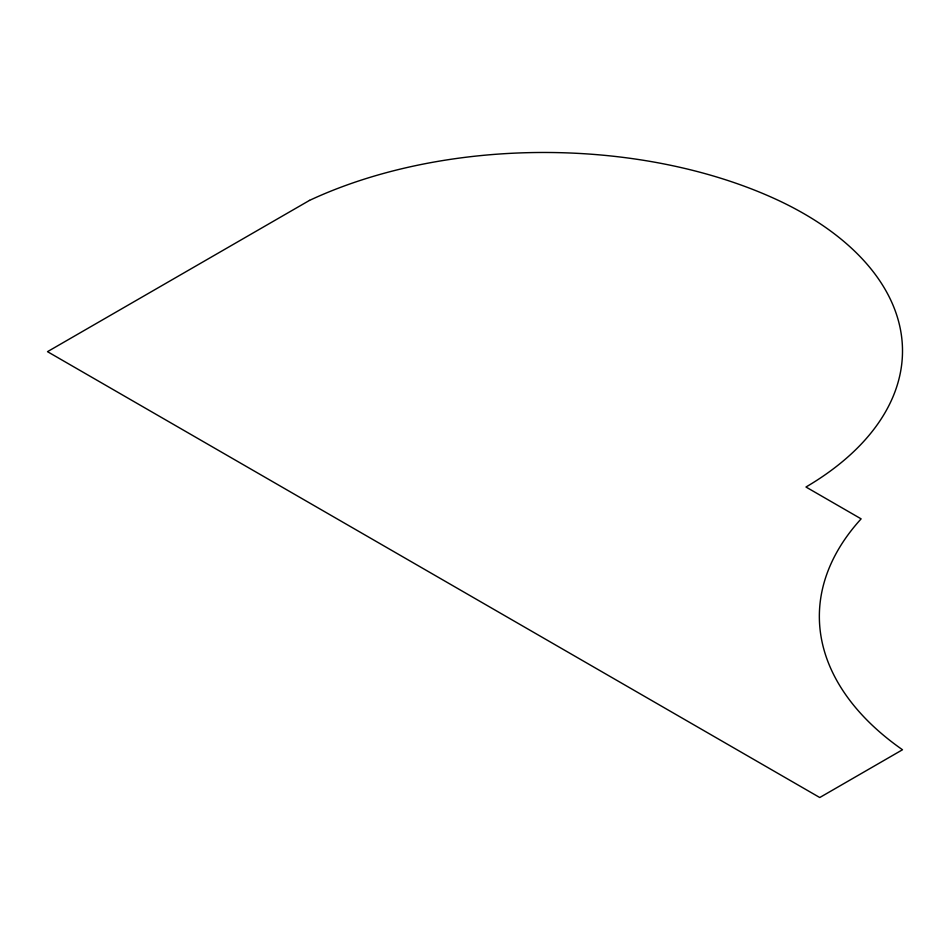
<?xml version="1.0" encoding="UTF-8"?>
<svg xmlns="http://www.w3.org/2000/svg" width="950" height="950" viewBox="0 0 950 950"><rect width="100%" height="100%" fill="white"/><g stroke="black" fill="none" stroke-linecap="round" stroke-linejoin="round"><path stroke-width="1.43" d="M309.522 200.391L47.5 351.666L819.755 797.525L902.5 749.752A362.401 209.237 0 0 1 861.127 518.866L805.968 487.017A335.979 193.978 0 0 0 778.383 200.391A372.59 215.116 0 0 0 309.522 200.391"/></g></svg>
